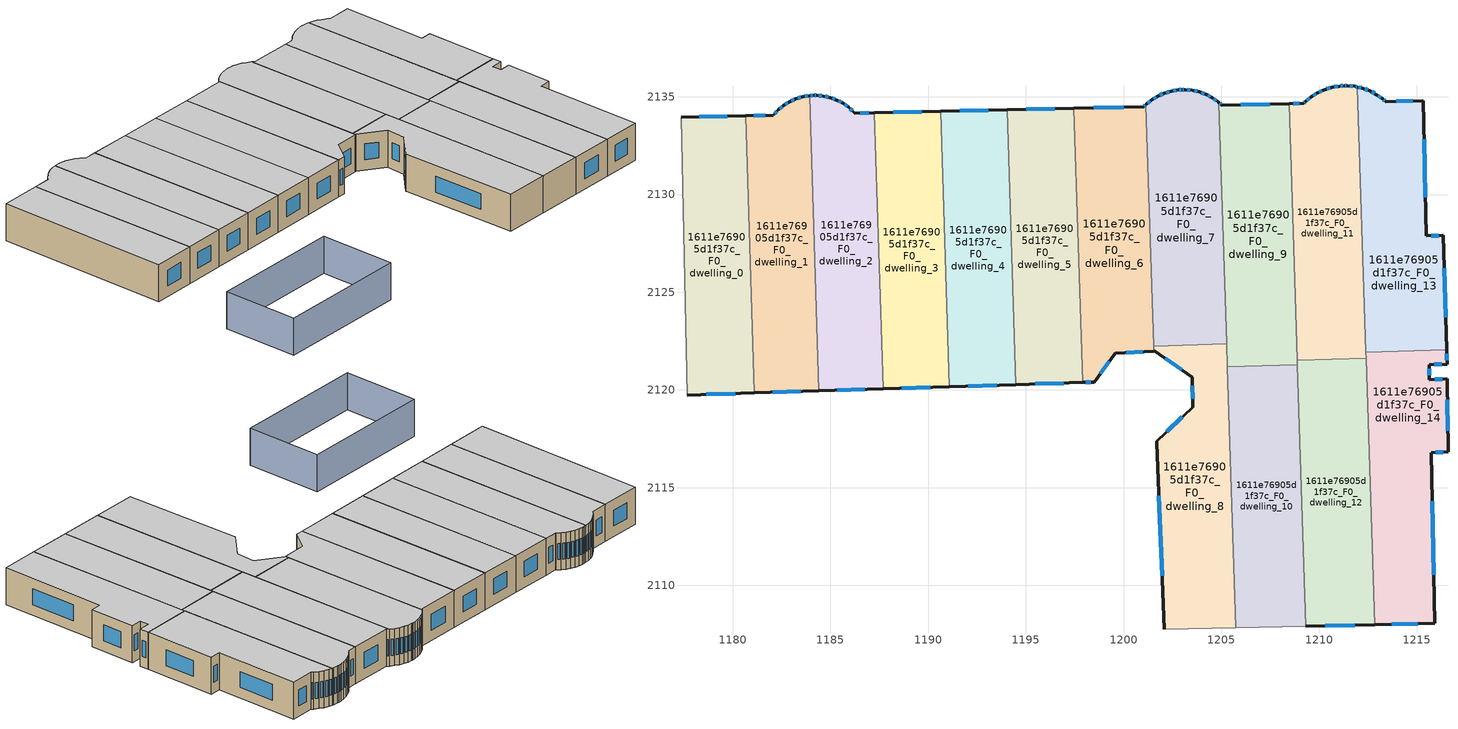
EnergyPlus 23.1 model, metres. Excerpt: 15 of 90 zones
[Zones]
1611e76905d1f37c_F0_dwelling_0
 floor ground (EU_floor_Construction): 1180.66,2134.03 1181.11,2119.85 1177.67,2119.74 1177.35,2133.96 z0
 wall outside (EU_wall_Construction): 1177.67,2119.74 1181.11,2119.85 / 1180.66,2134.03 1177.35,2133.96 z0:3
 wall to 1611e76905d1f37c_F0_dwelling_1 (EU_wall_Construction): 1181.11,2119.85 1180.66,2134.03 z0:3
 wall adiabatic (EU_wall_Construction): 1177.35,2133.96 1177.67,2119.74 z0:3
 window (EU_Window_Construction): 1178.65,2119.77 1180.13,2119.82 / 1179.71,2134.01 1178.3,2133.98 z0.86:2.14
 ceiling to 1611e76905d1f37c_F1_dwelling_0 (EU_floor_Construction): 1181.11,2119.85 1180.66,2134.03 1177.35,2133.96 1177.67,2119.74 z3
1611e76905d1f37c_F0_dwelling_1
 floor ground (EU_floor_Construction): 1183.93,2135.06 1184.41,2119.95 1181.11,2119.85 1180.66,2134.03 1182.08,2134.06 1182.33,2134.33 1182.6,2134.56 1182.91,2134.75 1183.23,2134.9 1183.58,2135 z0
 wall outside (EU_wall_Construction): 1183.93,2135.06 1183.58,2135 1183.23,2134.9 1182.91,2134.75 1182.6,2134.56 1182.33,2134.33 1182.09,2134.07 / 1181.11,2119.85 1184.41,2119.95 / 1182.08,2134.06 1180.66,2134.03 z0:3
 wall to 1611e76905d1f37c_F0_dwelling_2 (EU_wall_Construction): 1184.41,2119.95 1183.93,2135.06 z0:3
 window (EU_Window_Construction): 1182.26,2134.26 1182.15,2134.14 / 1182.53,2134.49 1182.41,2134.4 / 1182.82,2134.69 1182.69,2134.61 / 1183.14,2134.86 1183,2134.79 / 1183.48,2134.97 1183.33,2134.93 / 1183.83,2135.04 1183.68,2135.02 / 1182.05,2119.88 1183.47,2119.92 / 1181.67,2134.05 1181.06,2134.04 z0.86:2.14
 ceiling to 1611e76905d1f37c_F1_dwelling_1 (EU_floor_Construction): 1184.41,2119.95 1183.93,2135.06 1183.58,2135 1183.23,2134.9 1182.91,2134.75 1182.6,2134.56 1182.33,2134.33 1182.09,2134.07 1180.66,2134.03 1181.11,2119.85 z3
1611e76905d1f37c_F0_dwelling_10
 floor ground (EU_floor_Construction): 1208.89,2121.3 1209.32,2107.92 1205.73,2107.84 1205.31,2121.19 z0
 wall to 1611e76905d1f37c_F0_dwelling_9 (EU_wall_Construction): 1208.89,2121.3 1205.31,2121.19 z0:3
 wall adiabatic (EU_wall_Construction): 1205.73,2107.84 1209.32,2107.92 z0:3
 wall to 1611e76905d1f37c_F0_dwelling_8 (EU_wall_Construction): 1205.31,2121.19 1205.73,2107.84 z0:3
 wall to 1611e76905d1f37c_F0_dwelling_12 (EU_wall_Construction): 1209.32,2107.92 1208.89,2121.3 z0:3
 ceiling to 1611e76905d1f37c_F1_dwelling_10 (EU_floor_Construction): 1209.32,2107.92 1208.89,2121.3 1205.31,2121.19 1205.73,2107.84 z3
1611e76905d1f37c_F0_dwelling_11
 floor ground (EU_floor_Construction): 1211.96,2135.5 1212.4,2121.63 1208.88,2121.52 1208.46,2134.65 1209.21,2134.67 1209.29,2134.75 1209.6,2135 1209.93,2135.21 1210.22,2135.34 1210.29,2135.37 1210.66,2135.49 1211.05,2135.55 1211.29,2135.57 1211.45,2135.56 1211.84,2135.53 z0
 wall outside (EU_wall_Construction): 1211.96,2135.5 1211.84,2135.53 1211.45,2135.56 1211.29,2135.57 1211.05,2135.55 1210.66,2135.49 1210.29,2135.37 1210.22,2135.34 1209.93,2135.21 1209.6,2135 1209.29,2134.75 1209.21,2134.67 1208.46,2134.65 z0:3
 wall to 1611e76905d1f37c_F0_dwelling_12 (EU_wall_Construction): 1208.88,2121.52 1212.4,2121.63 z0:3
 wall to 1611e76905d1f37c_F0_dwelling_13 (EU_wall_Construction): 1212.39,2121.92 1211.96,2135.5 z0:3
 wall to 1611e76905d1f37c_F0_dwelling_9 (EU_wall_Construction): 1208.46,2134.65 1208.88,2121.52 z0:3
 wall to 1611e76905d1f37c_F0_dwelling_14 (EU_wall_Construction): 1212.4,2121.63 1212.39,2121.92 z0:3
 window (EU_Window_Construction): 1209.51,2134.93 1209.38,2134.82 / 1209.84,2135.15 1209.69,2135.06 / 1210.14,2135.3 1210.01,2135.25 / 1210.56,2135.45 1210.4,2135.4 / 1210.94,2135.53 1210.78,2135.5 / 1211.22,2135.56 1211.12,2135.55 / 1211.4,2135.56 1211.33,2135.56 / 1211.72,2135.54 1211.56,2135.55 / 1211.92,2135.51 1211.87,2135.52 / 1209,2134.66 1208.68,2134.65 / 1209.27,2134.73 1209.23,2134.69 z0.86:2.14
 ceiling to 1611e76905d1f37c_F1_dwelling_11 (EU_floor_Construction): 1212.4,2121.63 1211.96,2135.5 1211.84,2135.53 1211.45,2135.56 1211.29,2135.57 1211.05,2135.55 1210.66,2135.49 1210.29,2135.37 1210.22,2135.34 1209.93,2135.21 1209.6,2135 1209.29,2134.75 1209.21,2134.67 1208.46,2134.65 1208.88,2121.52 z3
1611e76905d1f37c_F0_dwelling_12
 floor ground (EU_floor_Construction): 1212.4,2121.63 1212.84,2108 1209.32,2107.92 1208.88,2121.52 z0
 wall outside (EU_wall_Construction): 1209.32,2107.92 1212.84,2108 z0:3
 wall to 1611e76905d1f37c_F0_dwelling_14 (EU_wall_Construction): 1212.84,2108 1212.4,2121.63 z0:3
 wall to 1611e76905d1f37c_F0_dwelling_9 (EU_wall_Construction): 1208.88,2121.52 1208.89,2121.3 z0:3
 window (EU_Window_Construction): 1210.32,2107.94 1211.83,2107.97 z0.86:2.14
 ceiling to 1611e76905d1f37c_F1_dwelling_12 (EU_floor_Construction): 1212.84,2108 1212.4,2121.63 1208.88,2121.52 1209.32,2107.92 z3
1611e76905d1f37c_F0_dwelling_13
 floor ground (EU_floor_Construction): 1215.33,2134.8 1215.48,2127.88 1216.36,2127.91 1216.53,2122.05 1212.39,2121.92 1211.96,2135.5 1212.22,2135.44 1212.59,2135.3 1212.94,2135.12 1213.26,2134.89 1213.41,2134.76 z0
 wall outside (EU_wall_Construction): 1216.53,2122.05 1216.36,2127.91 1215.48,2127.88 1215.33,2134.8 1213.41,2134.76 1213.26,2134.89 1212.94,2135.12 1212.59,2135.3 1212.22,2135.44 1211.96,2135.5 z0:3
 wall to 1611e76905d1f37c_F0_dwelling_14 (EU_wall_Construction): 1212.39,2121.92 1216.53,2122.05 z0:3
 window (EU_Window_Construction): 1212.15,2135.46 1212.03,2135.48 / 1212.48,2135.34 1212.33,2135.4 / 1212.84,2135.17 1212.69,2135.25 / 1213.16,2134.95 1213.03,2135.05 / 1213.36,2134.8 1213.3,2134.85 / 1214.78,2134.79 1213.96,2134.77 / 1215.44,2129.86 1215.38,2132.82 / 1216.11,2127.9 1215.73,2127.89 / 1216.48,2123.72 1216.41,2126.24 z0.86:2.14
 ceiling to 1611e76905d1f37c_F1_dwelling_13 (EU_floor_Construction): 1216.53,2122.05 1216.36,2127.91 1215.48,2127.88 1215.33,2134.8 1213.41,2134.76 1213.26,2134.89 1212.94,2135.12 1212.59,2135.3 1212.22,2135.44 1211.96,2135.5 1212.39,2121.92 z3
1611e76905d1f37c_F0_dwelling_14
 floor ground (EU_floor_Construction): 1216.53,2122.05 1216.54,2121.33 1215.63,2121.3 1215.65,2120.53 1216.56,2120.57 1216.59,2116.84 1215.73,2116.79 1215.92,2108.06 1212.84,2108 1212.39,2121.92 z0
 wall outside (EU_wall_Construction): 1212.84,2108 1215.92,2108.06 1215.73,2116.79 1216.59,2116.84 1216.56,2120.57 1215.65,2120.53 1215.63,2121.3 1216.54,2121.33 1216.53,2122.05 z0:3
 window (EU_Window_Construction): 1215.64,2120.75 1215.64,2121.08 / 1216.3,2120.56 1215.91,2120.54 / 1216.58,2117.9 1216.57,2119.5 / 1215.98,2116.81 1216.35,2116.82 / 1215.87,2110.56 1215.79,2114.3 / 1213.72,2108.02 1215.04,2108.04 / 1216.54,2121.53 1216.53,2121.84 / 1215.89,2121.3 1216.28,2121.32 z0.86:2.14
 ceiling to 1611e76905d1f37c_F1_dwelling_14 (EU_floor_Construction): 1215.92,2108.06 1215.73,2116.79 1216.59,2116.84 1216.56,2120.57 1215.65,2120.53 1215.63,2121.3 1216.54,2121.33 1216.53,2122.05 1212.39,2121.92 1212.84,2108 z3
1611e76905d1f37c_F0_dwelling_2
 floor ground (EU_floor_Construction): 1187.23,2134.18 1187.69,2120.06 1184.41,2119.95 1183.93,2135.06 1184.14,2135.08 1184.29,2135.07 1184.64,2135.04 1184.99,2134.96 1185.33,2134.83 1185.64,2134.67 1185.93,2134.46 1186.2,2134.21 1186.25,2134.16 z0
 wall outside (EU_wall_Construction): 1187.23,2134.18 1186.25,2134.16 1186.2,2134.21 1185.93,2134.46 1185.64,2134.67 1185.33,2134.83 1184.99,2134.96 1184.64,2135.04 1184.29,2135.07 1184.14,2135.08 1183.93,2135.06 / 1184.41,2119.95 1187.69,2120.06 z0:3
 wall to 1611e76905d1f37c_F0_dwelling_3 (EU_wall_Construction): 1187.69,2120.06 1187.23,2134.18 z0:3
 window (EU_Window_Construction): 1184.25,2135.07 1184.18,2135.07 / 1184.54,2135.05 1184.39,2135.06 / 1184.89,2134.98 1184.74,2135.02 / 1185.23,2134.87 1185.09,2134.92 / 1185.55,2134.71 1185.42,2134.79 / 1185.85,2134.52 1185.73,2134.61 / 1186.12,2134.28 1186.01,2134.39 / 1186.95,2134.17 1186.53,2134.16 / 1185.35,2119.98 1186.75,2120.03 / 1184.08,2135.07 1183.99,2135.06 z0.86:2.14
 ceiling to 1611e76905d1f37c_F1_dwelling_2 (EU_floor_Construction): 1187.69,2120.06 1187.23,2134.18 1186.25,2134.16 1186.2,2134.21 1185.93,2134.46 1185.64,2134.67 1185.33,2134.83 1184.99,2134.96 1184.64,2135.04 1184.29,2135.07 1184.14,2135.08 1183.93,2135.06 1184.41,2119.95 z3
1611e76905d1f37c_F0_dwelling_3
 floor ground (EU_floor_Construction): 1190.63,2134.25 1191.08,2120.17 1187.69,2120.06 1187.23,2134.18 z0
 wall outside (EU_wall_Construction): 1187.69,2120.06 1191.08,2120.17 / 1190.63,2134.25 1187.23,2134.18 z0:3
 wall to 1611e76905d1f37c_F0_dwelling_4 (EU_wall_Construction): 1191.08,2120.17 1190.63,2134.25 z0:3
 window (EU_Window_Construction): 1188.66,2120.09 1190.11,2120.14 / 1189.66,2134.23 1188.21,2134.2 z0.86:2.14
 ceiling to 1611e76905d1f37c_F1_dwelling_3 (EU_floor_Construction): 1191.08,2120.17 1190.63,2134.25 1187.23,2134.18 1187.69,2120.06 z3
1611e76905d1f37c_F0_dwelling_4
 floor ground (EU_floor_Construction): 1194.04,2134.33 1194.49,2120.28 1191.08,2120.17 1190.63,2134.25 z0
 wall outside (EU_wall_Construction): 1191.08,2120.17 1194.49,2120.28 / 1194.04,2134.33 1190.63,2134.25 z0:3
 wall to 1611e76905d1f37c_F0_dwelling_5 (EU_wall_Construction): 1194.49,2120.28 1194.04,2134.33 z0:3
 window (EU_Window_Construction): 1192.06,2120.2 1193.52,2120.24 / 1193.07,2134.31 1191.61,2134.27 z0.86:2.14
 ceiling to 1611e76905d1f37c_F1_dwelling_4 (EU_floor_Construction): 1194.49,2120.28 1194.04,2134.33 1190.63,2134.25 1191.08,2120.17 z3
1611e76905d1f37c_F0_dwelling_5
 floor ground (EU_floor_Construction): 1197.45,2134.41 1197.9,2120.38 1194.49,2120.28 1194.04,2134.33 z0
 wall outside (EU_wall_Construction): 1194.49,2120.28 1197.9,2120.38 / 1197.45,2134.41 1194.04,2134.33 z0:3
 wall to 1611e76905d1f37c_F0_dwelling_6 (EU_wall_Construction): 1197.9,2120.38 1197.45,2134.41 z0:3
 window (EU_Window_Construction): 1195.47,2120.31 1196.93,2120.35 / 1196.48,2134.38 1195.02,2134.35 z0.86:2.14
 ceiling to 1611e76905d1f37c_F1_dwelling_5 (EU_floor_Construction): 1197.9,2120.38 1197.45,2134.41 1194.04,2134.33 1194.49,2120.28 z3
1611e76905d1f37c_F0_dwelling_6
 floor ground (EU_floor_Construction): 1201.14,2134.59 1201.54,2121.99 1199.57,2121.88 1198.49,2120.4 1197.9,2120.38 1197.45,2134.41 1201.03,2134.48 z0
 wall outside (EU_wall_Construction): 1201.14,2134.59 1201.03,2134.48 1197.45,2134.41 / 1197.9,2120.38 1198.49,2120.4 1199.57,2121.88 1201.54,2121.99 z0:3
 wall to 1611e76905d1f37c_F0_dwelling_7 (EU_wall_Construction): 1201.53,2122.25 1201.14,2134.59 z0:3
 wall to 1611e76905d1f37c_F0_dwelling_8 (EU_wall_Construction): 1201.54,2121.99 1201.53,2122.25 z0:3
 window (EU_Window_Construction): 1200.01,2134.46 1198.48,2134.43 / 1201.11,2134.56 1201.06,2134.51 / 1200.13,2121.91 1200.98,2121.96 / 1198.8,2120.82 1199.26,2121.46 / 1198.07,2120.39 1198.32,2120.4 z0.86:2.14
 ceiling to 1611e76905d1f37c_F1_dwelling_6 (EU_floor_Construction): 1201.54,2121.99 1201.14,2134.59 1201.03,2134.48 1197.45,2134.41 1197.9,2120.38 1198.49,2120.4 1199.57,2121.88 z3
1611e76905d1f37c_F0_dwelling_7
 floor ground (EU_floor_Construction): 1204.83,2134.74 1204.87,2134.7 1205.27,2122.37 1201.53,2122.25 1201.14,2134.59 1201.16,2134.61 1201.44,2134.84 1201.75,2135.04 1202.08,2135.19 1202.43,2135.29 1202.79,2135.36 1203.01,2135.37 1203.1,2135.37 1203.15,2135.37 1203.51,2135.33 1203.87,2135.25 1204.21,2135.12 1204.53,2134.95 z0
 wall outside (EU_wall_Construction): 1204.87,2134.7 1204.83,2134.74 1204.53,2134.95 1204.21,2135.12 1203.87,2135.25 1203.51,2135.33 1203.15,2135.37 1203.1,2135.37 1203.01,2135.37 1202.79,2135.36 1202.43,2135.29 1202.08,2135.19 1201.75,2135.04 1201.44,2134.84 1201.16,2134.61 1201.14,2134.59 z0:3
 wall to 1611e76905d1f37c_F0_dwelling_8 (EU_wall_Construction): 1201.53,2122.25 1205.27,2122.37 z0:3
 wall to 1611e76905d1f37c_F0_dwelling_9 (EU_wall_Construction): 1205.27,2122.37 1204.87,2134.7 z0:3
 window (EU_Window_Construction): 1204.11,2135.16 1203.97,2135.22 / 1204.44,2135 1204.3,2135.08 / 1204.74,2134.8 1204.62,2134.89 / 1201.36,2134.78 1201.24,2134.68 / 1201.66,2134.98 1201.53,2134.9 / 1201.99,2135.15 1201.85,2135.08 / 1202.33,2135.26 1202.18,2135.22 / 1202.69,2135.34 1202.53,2135.31 / 1202.94,2135.37 1202.85,2135.36 / 1203.07,2135.37 1203.03,2135.37 / 1203.41,2135.34 1203.26,2135.36 / 1203.77,2135.28 1203.62,2135.31 z0.86:2.14
 ceiling to 1611e76905d1f37c_F1_dwelling_7 (EU_floor_Construction): 1205.27,2122.37 1204.87,2134.7 1204.83,2134.74 1204.53,2134.95 1204.21,2135.12 1203.87,2135.25 1203.51,2135.33 1203.15,2135.37 1203.1,2135.37 1203.01,2135.37 1202.79,2135.36 1202.43,2135.29 1202.08,2135.19 1201.75,2135.04 1201.44,2134.84 1201.16,2134.61 1201.14,2134.59 1201.53,2122.25 z3
1611e76905d1f37c_F0_dwelling_8
 floor ground (EU_floor_Construction): 1205.27,2122.37 1205.73,2107.84 1202.08,2107.76 1201.69,2117.31 1201.69,2117.37 1203.52,2119.13 1203.52,2120.65 1201.57,2121.99 1201.54,2121.99 1201.53,2122.25 z0
 wall outside (EU_wall_Construction): 1201.54,2121.99 1201.57,2121.99 1203.52,2120.65 1203.52,2119.13 1201.69,2117.37 1201.69,2117.31 1202.08,2107.76 z0:3
 wall adiabatic (EU_wall_Construction): 1202.08,2107.76 1205.73,2107.84 z0:3
 wall to 1611e76905d1f37c_F0_dwelling_9 (EU_wall_Construction): 1205.31,2121.19 1205.27,2122.37 z0:3
 window (EU_Window_Construction): 1201.8,2114.58 1201.97,2110.49 / 1203,2118.62 1202.21,2117.87 / 1203.52,2120.21 1203.52,2119.56 / 1202.13,2121.61 1202.96,2121.03 z0.86:2.14
 ceiling to 1611e76905d1f37c_F1_dwelling_8 (EU_floor_Construction): 1205.73,2107.84 1205.27,2122.37 1201.53,2122.25 1201.54,2121.99 1201.57,2121.99 1203.52,2120.65 1203.52,2119.13 1201.69,2117.37 1201.69,2117.31 1202.08,2107.76 z3
1611e76905d1f37c_F0_dwelling_9
 floor ground (EU_floor_Construction): 1208.46,2134.65 1208.89,2121.3 1205.31,2121.19 1204.87,2134.7 1205.02,2134.57 z0
 wall outside (EU_wall_Construction): 1208.46,2134.65 1205.02,2134.57 1204.87,2134.7 z0:3
 window (EU_Window_Construction): 1204.98,2134.61 1204.91,2134.66 / 1207.48,2134.63 1206,2134.59 z0.86:2.14
 ceiling to 1611e76905d1f37c_F1_dwelling_9 (EU_floor_Construction): 1208.89,2121.3 1208.46,2134.65 1205.02,2134.57 1204.87,2134.7 1205.31,2121.19 z3
shading: 1177.94,2107.22 1177.81,2113.42 / 1177.81,2113.42 1188.59,2113.66 / 1188.59,2113.66 1188.73,2107.46 / 1188.73,2107.46 1177.94,2107.22 z0:3
[Building]
EU S2 Campaign: North Axis=0; Terrain=City; Solar Distribution=FullExterior
[Site:Location]
Helsinki-Vantaa.AP: Latitude=60.317; Longitude=24.963; Time Zone=2; Elevation=54.6
[SizingPeriod:WeatherFileDays]
AnnualSizingPeriod: Begin Month=1; Begin Day of Month=1; End Month=12; End Day of Month=31; Day of Week for Start Day=Monday; Use Weather File Daylight Saving Period=No; Use Weather File Rain and Snow Indicators=No
[MATERIAL]
EU_InternalMass_Material: Roughness=MediumRough; Thickness=0.1; Conductivity=1; Density=1800; Specific Heat=900; Thermal Absorptance=0.9; Solar Absorptance=0.7; Visible Absorptance=0.7
[MATERIAL:NOMASS] Roughness=MediumRough; Thermal Absorptance=0.9; Solar Absorptance=0.7; Visible Absorptance=0.7
Name | Thermal Resistance
EU_wall_NoMass | 1.10183
EU_floor_NoMass | 1.70606
[WINDOWMATERIAL:SIMPLEGLAZINGSYSTEM]
EU_Window_SimpleGlazing: UFactor=3.11035; Solar Heat Gain Coefficient=0.8; Visible Transmittance=0.8
[CONSTRUCTION]
EU_wall_Construction: EU_wall_NoMass
EU_floor_Construction: EU_floor_NoMass
EU_Window_Construction: EU_Window_SimpleGlazing
EU_InternalMass_Construction: EU_InternalMass_Material
[ZONE] Type=1; Multiplier=1; Ceiling Height=autocalculate; Floor Area=autocalculate; Part of Total Floor Area=Yes
Name | Volume
1611e76905d1f37c_F0_dwelling_0; 1611e76905d1f37c_F0_dwelling_4 | 143.917
1611e76905d1f37c_F0_dwelling_1 | 143.873
1611e76905d1f37c_F0_dwelling_10; 1611e76905d1f37c_F0_dwelling_11 | 143.903
1611e76905d1f37c_F0_dwelling_12 | 143.909
1611e76905d1f37c_F0_dwelling_13 | 143.911
1611e76905d1f37c_F0_dwelling_14 | 143.908
1611e76905d1f37c_F0_dwelling_2; 1611e76905d1f37c_F0_dwelling_8 | 143.896
1611e76905d1f37c_F0_dwelling_3 | 143.895
1611e76905d1f37c_F0_dwelling_5 | 143.881
1611e76905d1f37c_F0_dwelling_6 | 143.907
1611e76905d1f37c_F0_dwelling_7 | 143.9
1611e76905d1f37c_F0_dwelling_9 | 143.897
[INTERNALMASS] Construction=EU_InternalMass_Construction
Name | Zone or ZoneList | Surface Area
1611e76905d1f37c_F0_dwelling_0_EU_InternalMass | 1611e76905d1f37c_F0_dwelling_0 | 47.9723
1611e76905d1f37c_F0_dwelling_1_EU_InternalMass | 1611e76905d1f37c_F0_dwelling_1 | 47.9581
1611e76905d1f37c_F0_dwelling_2_EU_InternalMass | 1611e76905d1f37c_F0_dwelling_2 | 47.9652
1611e76905d1f37c_F0_dwelling_3_EU_InternalMass | 1611e76905d1f37c_F0_dwelling_3 | 47.9651
1611e76905d1f37c_F0_dwelling_4_EU_InternalMass | 1611e76905d1f37c_F0_dwelling_4 | 47.9728
1611e76905d1f37c_F0_dwelling_5_EU_InternalMass | 1611e76905d1f37c_F0_dwelling_5 | 47.9601
1611e76905d1f37c_F0_dwelling_6_EU_InternalMass | 1611e76905d1f37c_F0_dwelling_6 | 47.9691
1611e76905d1f37c_F0_dwelling_7_EU_InternalMass | 1611e76905d1f37c_F0_dwelling_7 | 47.967
1611e76905d1f37c_F0_dwelling_8_EU_InternalMass | 1611e76905d1f37c_F0_dwelling_8 | 47.9653
1611e76905d1f37c_F0_dwelling_9_EU_InternalMass | 1611e76905d1f37c_F0_dwelling_9 | 47.9667
1611e76905d1f37c_F0_dwelling_10_EU_InternalMass | 1611e76905d1f37c_F0_dwelling_10 | 47.9673
1611e76905d1f37c_F0_dwelling_11_EU_InternalMass | 1611e76905d1f37c_F0_dwelling_11 | 47.9675
1611e76905d1f37c_F0_dwelling_12_EU_InternalMass | 1611e76905d1f37c_F0_dwelling_12 | 47.9707
1611e76905d1f37c_F0_dwelling_13_EU_InternalMass | 1611e76905d1f37c_F0_dwelling_13 | 47.9705
1611e76905d1f37c_F0_dwelling_14_EU_InternalMass | 1611e76905d1f37c_F0_dwelling_14 | 47.9692
[OTHEREQUIPMENT] Fuel Type=Electricity; Design Level Calculation Method=Watts/Area; Power per Zone Floor Area=1; Fraction Latent=0; Fraction Radiant=0; Fraction Lost=0; Carbon Dioxide Generation Rate=0; EndUse Subcategory=EU_Step8_InternalGains
Name | Zone or ZoneList or Space or SpaceList | Schedule
EU_Step8_InternalGain_1611e76905d1f37c_F0_dwelling_0_f000 | 1611e76905d1f37c_F0_dwelling_0 | EU_Step8_GainSchedule_1611e76905d1f37c_F0_dwelling_0_f000
EU_Step8_InternalGain_1611e76905d1f37c_F0_dwelling_1_f000 | 1611e76905d1f37c_F0_dwelling_1 | EU_Step8_GainSchedule_1611e76905d1f37c_F0_dwelling_1_f000
EU_Step8_InternalGain_1611e76905d1f37c_F0_dwelling_2_f000 | 1611e76905d1f37c_F0_dwelling_2 | EU_Step8_GainSchedule_1611e76905d1f37c_F0_dwelling_2_f000
EU_Step8_InternalGain_1611e76905d1f37c_F0_dwelling_3_f000 | 1611e76905d1f37c_F0_dwelling_3 | EU_Step8_GainSchedule_1611e76905d1f37c_F0_dwelling_3_f000
EU_Step8_InternalGain_1611e76905d1f37c_F0_dwelling_4_f000 | 1611e76905d1f37c_F0_dwelling_4 | EU_Step8_GainSchedule_1611e76905d1f37c_F0_dwelling_4_f000
EU_Step8_InternalGain_1611e76905d1f37c_F0_dwelling_5_f000 | 1611e76905d1f37c_F0_dwelling_5 | EU_Step8_GainSchedule_1611e76905d1f37c_F0_dwelling_5_f000
EU_Step8_InternalGain_1611e76905d1f37c_F0_dwelling_6_f000 | 1611e76905d1f37c_F0_dwelling_6 | EU_Step8_GainSchedule_1611e76905d1f37c_F0_dwelling_6_f000
EU_Step8_InternalGain_1611e76905d1f37c_F0_dwelling_7_f000 | 1611e76905d1f37c_F0_dwelling_7 | EU_Step8_GainSchedule_1611e76905d1f37c_F0_dwelling_7_f000
EU_Step8_InternalGain_1611e76905d1f37c_F0_dwelling_8_f000 | 1611e76905d1f37c_F0_dwelling_8 | EU_Step8_GainSchedule_1611e76905d1f37c_F0_dwelling_8_f000
EU_Step8_InternalGain_1611e76905d1f37c_F0_dwelling_9_f000 | 1611e76905d1f37c_F0_dwelling_9 | EU_Step8_GainSchedule_1611e76905d1f37c_F0_dwelling_9_f000
EU_Step8_InternalGain_1611e76905d1f37c_F0_dwelling_10_f000 | 1611e76905d1f37c_F0_dwelling_10 | EU_Step8_GainSchedule_1611e76905d1f37c_F0_dwelling_10_f000
EU_Step8_InternalGain_1611e76905d1f37c_F0_dwelling_11_f000 | 1611e76905d1f37c_F0_dwelling_11 | EU_Step8_GainSchedule_1611e76905d1f37c_F0_dwelling_11_f000
EU_Step8_InternalGain_1611e76905d1f37c_F0_dwelling_12_f000 | 1611e76905d1f37c_F0_dwelling_12 | EU_Step8_GainSchedule_1611e76905d1f37c_F0_dwelling_12_f000
EU_Step8_InternalGain_1611e76905d1f37c_F0_dwelling_13_f000 | 1611e76905d1f37c_F0_dwelling_13 | EU_Step8_GainSchedule_1611e76905d1f37c_F0_dwelling_13_f000
EU_Step8_InternalGain_1611e76905d1f37c_F0_dwelling_14_f000 | 1611e76905d1f37c_F0_dwelling_14 | EU_Step8_GainSchedule_1611e76905d1f37c_F0_dwelling_14_f000
[ZONEVENTILATION:DESIGNFLOWRATE] Schedule=EU_AlwaysOn; Design Flow Rate Calculation Method=AirChanges/Hour; Air Changes per Hour=0.756316; Ventilation Type=Natural; Fan Pressure Rise=0; Fan Total Efficiency=1; Constant Term Coefficient=1; Temperature Term Coefficient=0; Velocity Term Coefficient=0; Velocity Squared Term Coefficient=0; Minimum Indoor Temperature=-100; Maximum Indoor Temperature=100; Delta Temperature=-100; Minimum Outdoor Temperature=-100; Maximum Outdoor Temperature=100; Maximum Wind Speed=40
Name | Zone or ZoneList or Space or SpaceList
EU_ConstantAir_1611e76905d1f37c_F0_dwelling_0 | 1611e76905d1f37c_F0_dwelling_0
EU_ConstantAir_1611e76905d1f37c_F0_dwelling_1 | 1611e76905d1f37c_F0_dwelling_1
EU_ConstantAir_1611e76905d1f37c_F0_dwelling_2 | 1611e76905d1f37c_F0_dwelling_2
EU_ConstantAir_1611e76905d1f37c_F0_dwelling_3 | 1611e76905d1f37c_F0_dwelling_3
EU_ConstantAir_1611e76905d1f37c_F0_dwelling_4 | 1611e76905d1f37c_F0_dwelling_4
EU_ConstantAir_1611e76905d1f37c_F0_dwelling_5 | 1611e76905d1f37c_F0_dwelling_5
EU_ConstantAir_1611e76905d1f37c_F0_dwelling_6 | 1611e76905d1f37c_F0_dwelling_6
EU_ConstantAir_1611e76905d1f37c_F0_dwelling_7 | 1611e76905d1f37c_F0_dwelling_7
EU_ConstantAir_1611e76905d1f37c_F0_dwelling_8 | 1611e76905d1f37c_F0_dwelling_8
EU_ConstantAir_1611e76905d1f37c_F0_dwelling_9 | 1611e76905d1f37c_F0_dwelling_9
EU_ConstantAir_1611e76905d1f37c_F0_dwelling_10 | 1611e76905d1f37c_F0_dwelling_10
EU_ConstantAir_1611e76905d1f37c_F0_dwelling_11 | 1611e76905d1f37c_F0_dwelling_11
EU_ConstantAir_1611e76905d1f37c_F0_dwelling_12 | 1611e76905d1f37c_F0_dwelling_12
EU_ConstantAir_1611e76905d1f37c_F0_dwelling_13 | 1611e76905d1f37c_F0_dwelling_13
EU_ConstantAir_1611e76905d1f37c_F0_dwelling_14 | 1611e76905d1f37c_F0_dwelling_14
[HVACTEMPLATE:THERMOSTAT] Constant Heating Setpoint=20; Constant Cooling Setpoint=50
EU_HeatOnly_1611e76905d1f37c_F0_dwelling_0; EU_HeatOnly_1611e76905d1f37c_F0_dwelling_1; EU_HeatOnly_1611e76905d1f37c_F0_dwelling_2; EU_HeatOnly_1611e76905d1f37c_F0_dwelling_3; EU_HeatOnly_1611e76905d1f37c_F0_dwelling_4; EU_HeatOnly_1611e76905d1f37c_F0_dwelling_5; EU_HeatOnly_1611e76905d1f37c_F0_dwelling_6; EU_HeatOnly_1611e76905d1f37c_F0_dwelling_7; EU_HeatOnly_1611e76905d1f37c_F0_dwelling_8; EU_HeatOnly_1611e76905d1f37c_F0_dwelling_9; EU_HeatOnly_1611e76905d1f37c_F0_dwelling_10; EU_HeatOnly_1611e76905d1f37c_F0_dwelling_11; EU_HeatOnly_1611e76905d1f37c_F0_dwelling_12; EU_HeatOnly_1611e76905d1f37c_F0_dwelling_13; EU_HeatOnly_1611e76905d1f37c_F0_dwelling_14; EU_HeatOnly_1611e76905d1f37c_F1_dwelling_0; EU_HeatOnly_1611e76905d1f37c_F1_dwelling_1; EU_HeatOnly_1611e76905d1f37c_F1_dwelling_2; EU_HeatOnly_1611e76905d1f37c_F1_dwelling_3; EU_HeatOnly_1611e76905d1f37c_F1_dwelling_4; EU_HeatOnly_1611e76905d1f37c_F1_dwelling_5; EU_HeatOnly_1611e76905d1f37c_F1_dwelling_6; EU_HeatOnly_1611e76905d1f37c_F1_dwelling_7; EU_HeatOnly_1611e76905d1f37c_F1_dwelling_8; EU_HeatOnly_1611e76905d1f37c_F1_dwelling_9; EU_HeatOnly_1611e76905d1f37c_F1_dwelling_10; EU_HeatOnly_1611e76905d1f37c_F1_dwelling_11; EU_HeatOnly_1611e76905d1f37c_F1_dwelling_12; EU_HeatOnly_1611e76905d1f37c_F1_dwelling_13; EU_HeatOnly_1611e76905d1f37c_F1_dwelling_14; EU_HeatOnly_1611e76905d1f37c_F2_dwelling_0; EU_HeatOnly_1611e76905d1f37c_F2_dwelling_1; EU_HeatOnly_1611e76905d1f37c_F2_dwelling_2; EU_HeatOnly_1611e76905d1f37c_F2_dwelling_3; EU_HeatOnly_1611e76905d1f37c_F2_dwelling_4; EU_HeatOnly_1611e76905d1f37c_F2_dwelling_5; EU_HeatOnly_1611e76905d1f37c_F2_dwelling_6; EU_HeatOnly_1611e76905d1f37c_F2_dwelling_7; EU_HeatOnly_1611e76905d1f37c_F2_dwelling_8; EU_HeatOnly_1611e76905d1f37c_F2_dwelling_9; EU_HeatOnly_1611e76905d1f37c_F2_dwelling_10; EU_HeatOnly_1611e76905d1f37c_F2_dwelling_11; EU_HeatOnly_1611e76905d1f37c_F2_dwelling_12; EU_HeatOnly_1611e76905d1f37c_F2_dwelling_13; EU_HeatOnly_1611e76905d1f37c_F2_dwelling_14; EU_HeatOnly_1611e76905d1f37c_F3_dwelling_0; EU_HeatOnly_1611e76905d1f37c_F3_dwelling_1; EU_HeatOnly_1611e76905d1f37c_F3_dwelling_2; EU_HeatOnly_1611e76905d1f37c_F3_dwelling_3; EU_HeatOnly_1611e76905d1f37c_F3_dwelling_4; EU_HeatOnly_1611e76905d1f37c_F3_dwelling_5; EU_HeatOnly_1611e76905d1f37c_F3_dwelling_6; EU_HeatOnly_1611e76905d1f37c_F3_dwelling_7; EU_HeatOnly_1611e76905d1f37c_F3_dwelling_8; EU_HeatOnly_1611e76905d1f37c_F3_dwelling_9; EU_HeatOnly_1611e76905d1f37c_F3_dwelling_10; EU_HeatOnly_1611e76905d1f37c_F3_dwelling_11; EU_HeatOnly_1611e76905d1f37c_F3_dwelling_12; EU_HeatOnly_1611e76905d1f37c_F3_dwelling_13; EU_HeatOnly_1611e76905d1f37c_F3_dwelling_14; EU_HeatOnly_1611e76905d1f37c_F4_dwelling_0; EU_HeatOnly_1611e76905d1f37c_F4_dwelling_1; EU_HeatOnly_1611e76905d1f37c_F4_dwelling_2; EU_HeatOnly_1611e76905d1f37c_F4_dwelling_3; EU_HeatOnly_1611e76905d1f37c_F4_dwelling_4; EU_HeatOnly_1611e76905d1f37c_F4_dwelling_5; EU_HeatOnly_1611e76905d1f37c_F4_dwelling_6; EU_HeatOnly_1611e76905d1f37c_F4_dwelling_7; EU_HeatOnly_1611e76905d1f37c_F4_dwelling_8; EU_HeatOnly_1611e76905d1f37c_F4_dwelling_9; EU_HeatOnly_1611e76905d1f37c_F4_dwelling_10; EU_HeatOnly_1611e76905d1f37c_F4_dwelling_11; EU_HeatOnly_1611e76905d1f37c_F4_dwelling_12; EU_HeatOnly_1611e76905d1f37c_F4_dwelling_13; EU_HeatOnly_1611e76905d1f37c_F4_dwelling_14; EU_HeatOnly_1611e76905d1f37c_F5_dwelling_0; EU_HeatOnly_1611e76905d1f37c_F5_dwelling_1; EU_HeatOnly_1611e76905d1f37c_F5_dwelling_2; EU_HeatOnly_1611e76905d1f37c_F5_dwelling_3; EU_HeatOnly_1611e76905d1f37c_F5_dwelling_4; EU_HeatOnly_1611e76905d1f37c_F5_dwelling_5; EU_HeatOnly_1611e76905d1f37c_F5_dwelling_6; EU_HeatOnly_1611e76905d1f37c_F5_dwelling_7; EU_HeatOnly_1611e76905d1f37c_F5_dwelling_8; EU_HeatOnly_1611e76905d1f37c_F5_dwelling_9; EU_HeatOnly_1611e76905d1f37c_F5_dwelling_10; EU_HeatOnly_1611e76905d1f37c_F5_dwelling_11; EU_HeatOnly_1611e76905d1f37c_F5_dwelling_12; EU_HeatOnly_1611e76905d1f37c_F5_dwelling_13; EU_HeatOnly_1611e76905d1f37c_F5_dwelling_14
[HVACTEMPLATE:ZONE:IDEALLOADSAIRSYSTEM] System Availability Schedule=EU_AlwaysOn; Maximum Heating Supply Air Temperature=50; Minimum Cooling Supply Air Temperature=13; Maximum Heating Supply Air Humidity Ratio=0.0156; Minimum Cooling Supply Air Humidity Ratio=0.0077; Heating Limit=NoLimit; Cooling Limit=NoLimit; Heating Availability Schedule=EU_AlwaysOn; Cooling Availability Schedule=EU_CoolingOff; Dehumidification Control Type=ConstantSensibleHeatRatio; Cooling Sensible Heat Ratio=0.7; Dehumidification Setpoint=60; Humidification Control Type=None; Humidification Setpoint=30; Outdoor Air Method=None; Outdoor Air Flow Rate per Person=0.00944; Outdoor Air Flow Rate per Zone Floor Area=0; Outdoor Air Flow Rate per Zone=0; Demand Controlled Ventilation Type=None; Outdoor Air Economizer Type=NoEconomizer; Heat Recovery Type=None; Sensible Heat Recovery Effectiveness=0.7; Latent Heat Recovery Effectiveness=0.65
Name | Template Thermostat
1611e76905d1f37c_F0_dwelling_0 | EU_HeatOnly_1611e76905d1f37c_F0_dwelling_0
1611e76905d1f37c_F0_dwelling_1 | EU_HeatOnly_1611e76905d1f37c_F0_dwelling_1
1611e76905d1f37c_F0_dwelling_2 | EU_HeatOnly_1611e76905d1f37c_F0_dwelling_2
1611e76905d1f37c_F0_dwelling_3 | EU_HeatOnly_1611e76905d1f37c_F0_dwelling_3
1611e76905d1f37c_F0_dwelling_4 | EU_HeatOnly_1611e76905d1f37c_F0_dwelling_4
1611e76905d1f37c_F0_dwelling_5 | EU_HeatOnly_1611e76905d1f37c_F0_dwelling_5
1611e76905d1f37c_F0_dwelling_6 | EU_HeatOnly_1611e76905d1f37c_F0_dwelling_6
1611e76905d1f37c_F0_dwelling_7 | EU_HeatOnly_1611e76905d1f37c_F0_dwelling_7
1611e76905d1f37c_F0_dwelling_8 | EU_HeatOnly_1611e76905d1f37c_F0_dwelling_8
1611e76905d1f37c_F0_dwelling_9 | EU_HeatOnly_1611e76905d1f37c_F0_dwelling_9
1611e76905d1f37c_F0_dwelling_10 | EU_HeatOnly_1611e76905d1f37c_F0_dwelling_10
1611e76905d1f37c_F0_dwelling_11 | EU_HeatOnly_1611e76905d1f37c_F0_dwelling_11
1611e76905d1f37c_F0_dwelling_12 | EU_HeatOnly_1611e76905d1f37c_F0_dwelling_12
1611e76905d1f37c_F0_dwelling_13 | EU_HeatOnly_1611e76905d1f37c_F0_dwelling_13
1611e76905d1f37c_F0_dwelling_14 | EU_HeatOnly_1611e76905d1f37c_F0_dwelling_14
[SIZING:ZONE] Zone Cooling Design Supply Air Temperature Input Method=SupplyAirTemperature; Zone Cooling Design Supply Air Temperature=13; Zone Heating Design Supply Air Temperature Input Method=SupplyAirTemperature; Zone Heating Design Supply Air Temperature=50; Zone Cooling Design Supply Air Humidity Ratio=0.008; Zone Heating Design Supply Air Humidity Ratio=0.008; Cooling Design Air Flow Method=DesignDay; Cooling Design Air Flow Rate=0; Cooling Minimum Air Flow per Zone Floor Area=0.000762; Cooling Minimum Air Flow=0; Cooling Minimum Air Flow Fraction=0.2; Heating Design Air Flow Method=DesignDay; Heating Design Air Flow Rate=0; Heating Maximum Air Flow per Zone Floor Area=0.002032; Heating Maximum Air Flow=0.141576; Heating Maximum Air Flow Fraction=0.3; Account for Dedicated Outdoor Air System=No; Dedicated Outdoor Air System Control Strategy=NeutralSupplyAir; Dedicated Outdoor Air Low Setpoint Temperature for Design=autosize; Dedicated Outdoor Air High Setpoint Temperature for Design=autosize; Zone Load Sizing Method=Sensible Load Only No Latent Load; Zone Latent Cooling Design Supply Air Humidity Ratio Input Method=HumidityRatioDifference; Zone Cooling Design Supply Air Humidity Ratio Difference=0.005; Zone Latent Heating Design Supply Air Humidity Ratio Input Method=HumidityRatioDifference; Zone Humidification Design Supply Air Humidity Ratio Difference=0.005
1611e76905d1f37c_F0_dwelling_0; 1611e76905d1f37c_F0_dwelling_1; 1611e76905d1f37c_F0_dwelling_2; 1611e76905d1f37c_F0_dwelling_3; 1611e76905d1f37c_F0_dwelling_4; 1611e76905d1f37c_F0_dwelling_5; 1611e76905d1f37c_F0_dwelling_6; 1611e76905d1f37c_F0_dwelling_7; 1611e76905d1f37c_F0_dwelling_8; 1611e76905d1f37c_F0_dwelling_9; 1611e76905d1f37c_F0_dwelling_10; 1611e76905d1f37c_F0_dwelling_11; 1611e76905d1f37c_F0_dwelling_12; 1611e76905d1f37c_F0_dwelling_13; 1611e76905d1f37c_F0_dwelling_14
[SCHEDULE:CONSTANT]
Name | Hourly Value
EU_AlwaysOn | 1
EU_CoolingOff | 0
[SCHEDULE:FILE] Column Number=1; Rows to Skip at Top=0; Number of Hours of Data=8760; Column Separator=Comma; Interpolate to Timestep=No; Minutes per Item=60; Adjust Schedule for Daylight Savings=Yes
Name | File
EU_Step8_GainSchedule_1611e76905d1f37c_F0_dwelling_0_f000 | ../../schedules/1611e76905d1f37c/1611e76905d1f37c_F0_dwelling_0_f000_gain.csv
EU_Step8_GainSchedule_1611e76905d1f37c_F0_dwelling_1_f000 | ../../schedules/1611e76905d1f37c/1611e76905d1f37c_F0_dwelling_1_f000_gain.csv
EU_Step8_GainSchedule_1611e76905d1f37c_F0_dwelling_2_f000 | ../../schedules/1611e76905d1f37c/1611e76905d1f37c_F0_dwelling_2_f000_gain.csv
EU_Step8_GainSchedule_1611e76905d1f37c_F0_dwelling_3_f000 | ../../schedules/1611e76905d1f37c/1611e76905d1f37c_F0_dwelling_3_f000_gain.csv
EU_Step8_GainSchedule_1611e76905d1f37c_F0_dwelling_4_f000 | ../../schedules/1611e76905d1f37c/1611e76905d1f37c_F0_dwelling_4_f000_gain.csv
EU_Step8_GainSchedule_1611e76905d1f37c_F0_dwelling_5_f000 | ../../schedules/1611e76905d1f37c/1611e76905d1f37c_F0_dwelling_5_f000_gain.csv
EU_Step8_GainSchedule_1611e76905d1f37c_F0_dwelling_6_f000 | ../../schedules/1611e76905d1f37c/1611e76905d1f37c_F0_dwelling_6_f000_gain.csv
EU_Step8_GainSchedule_1611e76905d1f37c_F0_dwelling_7_f000 | ../../schedules/1611e76905d1f37c/1611e76905d1f37c_F0_dwelling_7_f000_gain.csv
EU_Step8_GainSchedule_1611e76905d1f37c_F0_dwelling_8_f000 | ../../schedules/1611e76905d1f37c/1611e76905d1f37c_F0_dwelling_8_f000_gain.csv
EU_Step8_GainSchedule_1611e76905d1f37c_F0_dwelling_9_f000 | ../../schedules/1611e76905d1f37c/1611e76905d1f37c_F0_dwelling_9_f000_gain.csv
EU_Step8_GainSchedule_1611e76905d1f37c_F0_dwelling_10_f000 | ../../schedules/1611e76905d1f37c/1611e76905d1f37c_F0_dwelling_10_f000_gain.csv
EU_Step8_GainSchedule_1611e76905d1f37c_F0_dwelling_11_f000 | ../../schedules/1611e76905d1f37c/1611e76905d1f37c_F0_dwelling_11_f000_gain.csv
EU_Step8_GainSchedule_1611e76905d1f37c_F0_dwelling_12_f000 | ../../schedules/1611e76905d1f37c/1611e76905d1f37c_F0_dwelling_12_f000_gain.csv
EU_Step8_GainSchedule_1611e76905d1f37c_F0_dwelling_13_f000 | ../../schedules/1611e76905d1f37c/1611e76905d1f37c_F0_dwelling_13_f000_gain.csv
EU_Step8_GainSchedule_1611e76905d1f37c_F0_dwelling_14_f000 | ../../schedules/1611e76905d1f37c/1611e76905d1f37c_F0_dwelling_14_f000_gain.csv
